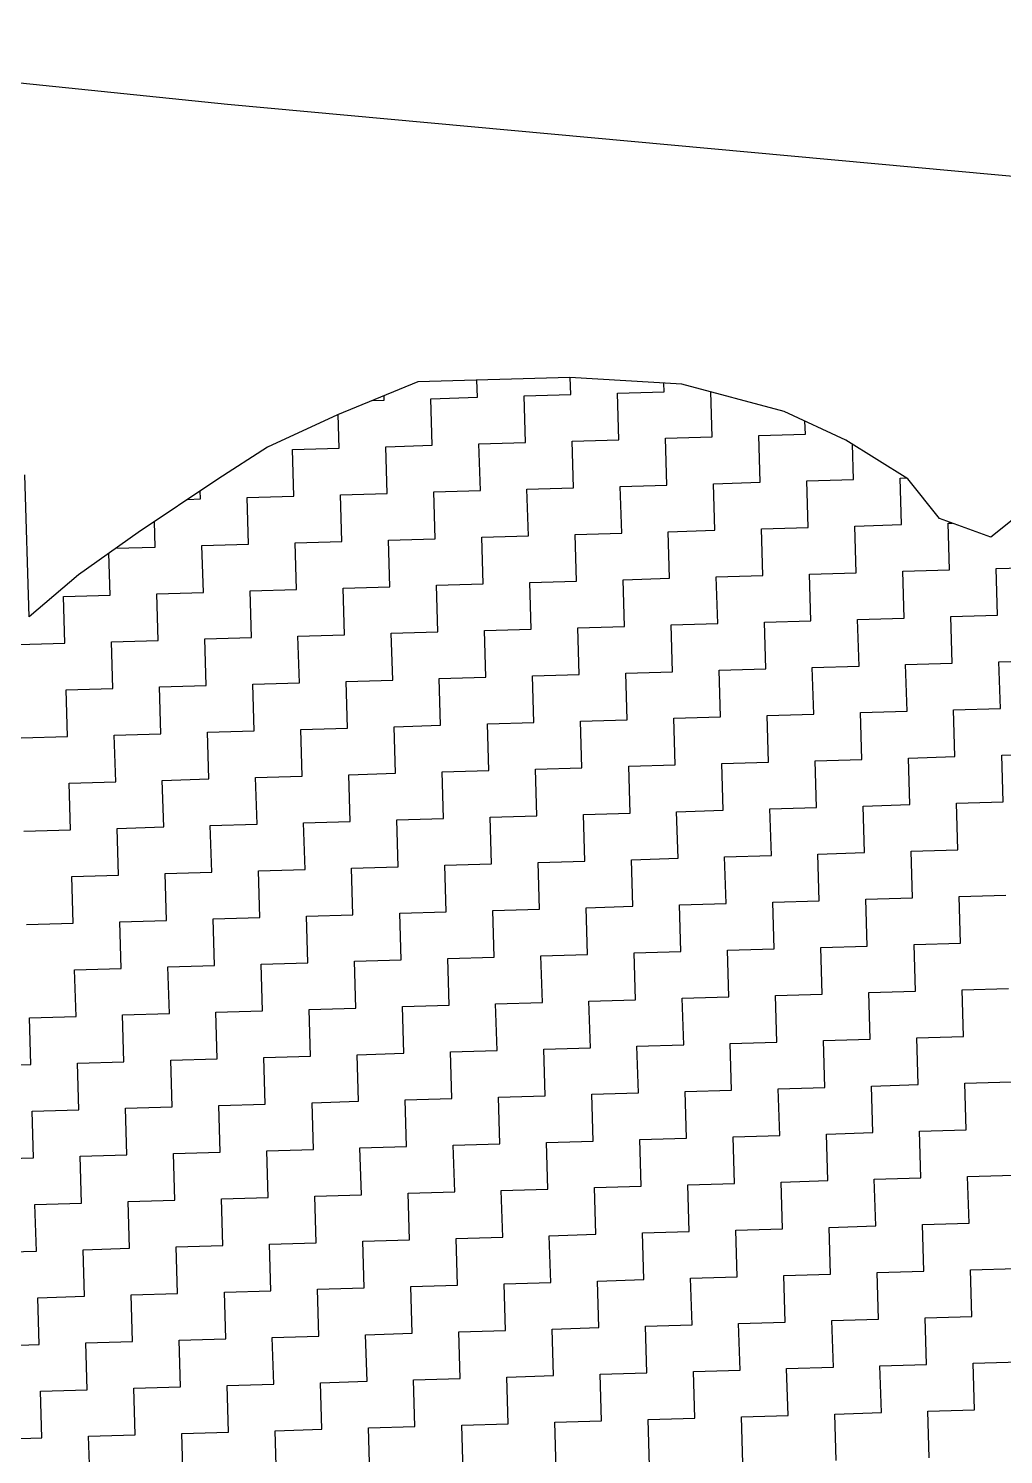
# Model space of a CAD drawing. Header units: metres. Extents: x 289662 to 290738, y 2016260 to 2018343.
# Drawn here: x 290430.5 to 290508.4, y 2016570.2 to 2016684 of the extents above; entities that cross this region are included whole.
import ezdxf

# ---------------------------------------------------------------- set-up
doc = ezdxf.new("R2010")
doc.units = ezdxf.units.M
doc.layers.add('POLY_HATCH', color=12, linetype='Continuous')
doc.layers.add('V_BOUND_LINE', color=7, linetype='Continuous')

msp = doc.modelspace()

# ---------------------------------------------------------------- linework, layer by layer
at = {"layer": 'POLY_HATCH'}
for p, q in [((290461.61, 2016655.81), (290455.2, 2016653.19)), ((290473.75, 2016656.17), (290461.61, 2016655.81)), ((290482.68, 2016655.63), (290473.75, 2016656.17)), ((290490.85, 2016653.45), (290482.68, 2016655.63)), ((290455.2, 2016653.19), (290449.61, 2016650.59)), ((290495.78, 2016651.16), (290490.85, 2016653.45)), ((290500.73, 2016648.07), (290495.78, 2016651.16)), ((290449.61, 2016650.59), (290445.63, 2016648.04)), ((290430.57, 2016637.06), (290430.23, 2016648.39)), ((290445.63, 2016648.04), (290439.28, 2016643.8)), ((290503.26, 2016644.91), (290500.73, 2016648.07)), ((290510.52, 2016645.94), (290507.35, 2016643.41)), ((290507.35, 2016643.41), (290503.26, 2016644.91)), ((290439.28, 2016643.8), (290434.52, 2016640.42)), ((290434.52, 2016640.42), (290430.57, 2016637.06))]:
    msp.add_line(p, q, dxfattribs=at)
at = {"layer": 'POLY_HATCH', "linetype": 'Continuous'}
for p, q in [((290466.38, 2016654.58), (290466.33, 2016655.95)), ((290473.82, 2016654.81), (290473.78, 2016656.17)), ((290481.27, 2016655.03), (290481.25, 2016655.72)), ((290457.99, 2016654.33), (290458.93, 2016654.36)), ((290458.93, 2016654.36), (290458.92, 2016654.71)), ((290462.65, 2016654.47), (290466.38, 2016654.58)), ((290462.76, 2016650.75), (290462.65, 2016654.47)), ((290470.1, 2016654.69), (290473.82, 2016654.81)), ((290470.21, 2016650.97), (290470.1, 2016654.69)), ((290477.54, 2016654.92), (290481.27, 2016655.03)), ((290477.66, 2016651.19), (290477.54, 2016654.92)), ((290485.1, 2016651.42), (290484.99, 2016655.01)), ((290455.32, 2016650.53), (290455.24, 2016653.2)), ((290492.55, 2016651.64), (290492.51, 2016652.67)), ((290459.04, 2016650.64), (290462.76, 2016650.75)), ((290466.49, 2016650.86), (290470.21, 2016650.97)), ((290466.6, 2016647.14), (290466.49, 2016650.86)), ((290473.93, 2016651.08), (290477.66, 2016651.19)), ((290474.04, 2016647.36), (290473.93, 2016651.08)), ((290481.38, 2016651.31), (290485.1, 2016651.42)), ((290481.49, 2016647.58), (290481.38, 2016651.31)), ((290488.82, 2016651.53), (290492.55, 2016651.64)), ((290488.93, 2016647.81), (290488.82, 2016651.53)), ((290496.38, 2016648.03), (290496.3, 2016650.84)), ((290451.6, 2016650.41), (290455.32, 2016650.53)), ((290451.71, 2016646.69), (290451.6, 2016650.41)), ((290459.15, 2016646.91), (290459.04, 2016650.64)), ((290470.32, 2016647.25), (290474.04, 2016647.36)), ((290477.77, 2016647.47), (290481.49, 2016647.58)), ((290477.88, 2016643.75), (290477.77, 2016647.47)), ((290485.21, 2016647.69), (290488.93, 2016647.81)), ((290485.32, 2016643.97), (290485.21, 2016647.69)), ((290492.66, 2016647.92), (290496.38, 2016648.03)), ((290492.77, 2016644.2), (290492.66, 2016647.92)), ((290500.1, 2016648.14), (290500.6, 2016648.16)), ((290500.21, 2016644.42), (290500.1, 2016648.14)), ((290443.23, 2016646.44), (290444.26, 2016646.47)), ((290444.26, 2016646.47), (290444.24, 2016647.12)), ((290447.99, 2016646.58), (290451.71, 2016646.69)), ((290448.1, 2016642.86), (290447.99, 2016646.58)), ((290455.43, 2016646.8), (290459.15, 2016646.91)), ((290455.54, 2016643.08), (290455.43, 2016646.8)), ((290462.88, 2016647.03), (290466.6, 2016647.14)), ((290462.99, 2016643.3), (290462.88, 2016647.03)), ((290470.43, 2016643.53), (290470.32, 2016647.25)), ((290440.65, 2016642.63), (290440.59, 2016644.68)), ((290481.6, 2016643.86), (290485.32, 2016643.97)), ((290481.71, 2016640.14), (290481.6, 2016643.86)), ((290489.05, 2016644.08), (290492.77, 2016644.2)), ((290489.16, 2016640.36), (290489.05, 2016644.08)), ((290496.49, 2016644.31), (290500.21, 2016644.42)), ((290496.6, 2016640.58), (290496.49, 2016644.31)), ((290503.94, 2016644.53), (290504.27, 2016644.54)), ((290504.05, 2016640.81), (290503.94, 2016644.53)), ((290444.37, 2016642.75), (290448.1, 2016642.86)), ((290444.49, 2016639.02), (290444.37, 2016642.75)), ((290451.82, 2016642.97), (290455.54, 2016643.08)), ((290451.93, 2016639.25), (290451.82, 2016642.97)), ((290459.26, 2016643.19), (290462.99, 2016643.3)), ((290459.38, 2016639.47), (290459.26, 2016643.19)), ((290466.71, 2016643.41), (290470.43, 2016643.53)), ((290466.82, 2016639.69), (290466.71, 2016643.41)), ((290474.16, 2016643.64), (290477.88, 2016643.75)), ((290474.27, 2016639.92), (290474.16, 2016643.64)), ((290437.04, 2016638.8), (290436.94, 2016642.14)), ((290437.5, 2016642.54), (290440.65, 2016642.63)), ((290492.88, 2016640.47), (290496.6, 2016640.58)), ((290492.99, 2016636.75), (290492.88, 2016640.47)), ((290500.33, 2016640.7), (290504.05, 2016640.81)), ((290500.44, 2016636.97), (290500.33, 2016640.7)), ((290507.77, 2016640.92), (290511.49, 2016641.03)), ((290507.88, 2016637.2), (290507.77, 2016640.92)), ((290455.65, 2016639.36), (290459.38, 2016639.47)), ((290455.76, 2016635.64), (290455.65, 2016639.36)), ((290463.1, 2016639.58), (290466.82, 2016639.69)), ((290463.21, 2016635.86), (290463.1, 2016639.58)), ((290470.54, 2016639.8), (290474.27, 2016639.92)), ((290470.66, 2016636.08), (290470.54, 2016639.8)), ((290477.99, 2016640.03), (290481.71, 2016640.14)), ((290478.1, 2016636.3), (290477.99, 2016640.03)), ((290485.43, 2016640.25), (290489.16, 2016640.36)), ((290485.55, 2016636.53), (290485.43, 2016640.25)), ((290433.32, 2016638.69), (290437.04, 2016638.8)), ((290433.43, 2016634.97), (290433.32, 2016638.69)), ((290440.76, 2016638.91), (290444.49, 2016639.02)), ((290440.87, 2016635.19), (290440.76, 2016638.91)), ((290448.21, 2016639.13), (290451.93, 2016639.25)), ((290448.32, 2016635.41), (290448.21, 2016639.13)), ((290504.16, 2016637.08), (290507.88, 2016637.2)), ((290504.27, 2016633.36), (290504.16, 2016637.08)), ((290466.93, 2016635.97), (290470.66, 2016636.08)), ((290467.04, 2016632.25), (290466.93, 2016635.97)), ((290474.38, 2016636.19), (290478.1, 2016636.3)), ((290474.49, 2016632.47), (290474.38, 2016636.19)), ((290481.82, 2016636.42), (290485.55, 2016636.53)), ((290481.94, 2016632.69), (290481.82, 2016636.42)), ((290489.27, 2016636.64), (290492.99, 2016636.75)), ((290489.38, 2016632.92), (290489.27, 2016636.64)), ((290496.71, 2016636.86), (290500.44, 2016636.97)), ((290496.83, 2016633.14), (290496.71, 2016636.86)), ((290429.71, 2016634.85), (290433.43, 2016634.97)), ((290437.15, 2016635.08), (290440.87, 2016635.19)), ((290437.26, 2016631.35), (290437.15, 2016635.08)), ((290444.6, 2016635.3), (290448.32, 2016635.41)), ((290444.71, 2016631.58), (290444.6, 2016635.3)), ((290452.04, 2016635.52), (290455.76, 2016635.64)), ((290452.15, 2016631.8), (290452.04, 2016635.52)), ((290459.49, 2016635.75), (290463.21, 2016635.86)), ((290459.6, 2016632.02), (290459.49, 2016635.75)), ((290470.77, 2016632.36), (290474.49, 2016632.47)), ((290478.21, 2016632.58), (290481.94, 2016632.69)), ((290478.32, 2016628.86), (290478.21, 2016632.58)), ((290485.66, 2016632.8), (290489.38, 2016632.92)), ((290485.77, 2016629.08), (290485.66, 2016632.8)), ((290493.1, 2016633.03), (290496.83, 2016633.14)), ((290493.21, 2016629.3), (290493.1, 2016633.03)), ((290500.55, 2016633.25), (290504.27, 2016633.36)), ((290500.66, 2016629.53), (290500.55, 2016633.25)), ((290507.99, 2016633.47), (290511.72, 2016633.58)), ((290508.11, 2016629.75), (290507.99, 2016633.47)), ((290433.54, 2016631.24), (290437.26, 2016631.35)), ((290440.99, 2016631.47), (290444.71, 2016631.58)), ((290441.1, 2016627.74), (290440.99, 2016631.47)), ((290448.43, 2016631.69), (290452.15, 2016631.8)), ((290448.54, 2016627.97), (290448.43, 2016631.69)), ((290455.88, 2016631.91), (290459.6, 2016632.02)), ((290455.99, 2016628.19), (290455.88, 2016631.91)), ((290463.32, 2016632.14), (290467.04, 2016632.25)), ((290463.43, 2016628.41), (290463.32, 2016632.14)), ((290470.88, 2016628.64), (290470.77, 2016632.36)), ((290433.65, 2016627.52), (290433.54, 2016631.24)), ((290482.05, 2016628.97), (290485.77, 2016629.08)), ((290489.49, 2016629.19), (290493.21, 2016629.3)), ((290489.6, 2016625.47), (290489.49, 2016629.19)), ((290496.94, 2016629.42), (290500.66, 2016629.53)), ((290497.05, 2016625.69), (290496.94, 2016629.42)), ((290504.38, 2016629.64), (290508.11, 2016629.75)), ((290504.49, 2016625.92), (290504.38, 2016629.64)), ((290444.82, 2016627.86), (290448.54, 2016627.97)), ((290452.27, 2016628.08), (290455.99, 2016628.19)), ((290452.38, 2016624.36), (290452.27, 2016628.08)), ((290459.71, 2016628.3), (290463.43, 2016628.41)), ((290459.82, 2016624.58), (290459.71, 2016628.3)), ((290467.16, 2016628.52), (290470.88, 2016628.64)), ((290467.27, 2016624.8), (290467.16, 2016628.52)), ((290474.6, 2016628.75), (290478.32, 2016628.86)), ((290474.71, 2016625.02), (290474.6, 2016628.75)), ((290482.16, 2016625.25), (290482.05, 2016628.97)), ((290429.93, 2016627.41), (290433.65, 2016627.52)), ((290437.37, 2016627.63), (290441.1, 2016627.74)), ((290437.49, 2016623.91), (290437.37, 2016627.63)), ((290444.93, 2016624.13), (290444.82, 2016627.86)), ((290493.33, 2016625.58), (290497.05, 2016625.69)), ((290500.77, 2016625.8), (290504.49, 2016625.92)), ((290500.88, 2016622.08), (290500.77, 2016625.8)), ((290508.22, 2016626.03), (290511.94, 2016626.14)), ((290508.33, 2016622.3), (290508.22, 2016626.03)), ((290456.1, 2016624.47), (290459.82, 2016624.58)), ((290463.54, 2016624.69), (290467.27, 2016624.8)), ((290463.66, 2016620.97), (290463.54, 2016624.69)), ((290470.99, 2016624.91), (290474.71, 2016625.02)), ((290471.1, 2016621.19), (290470.99, 2016624.91)), ((290478.44, 2016625.14), (290482.16, 2016625.25)), ((290478.55, 2016621.41), (290478.44, 2016625.14)), ((290485.88, 2016625.36), (290489.6, 2016625.47)), ((290485.99, 2016621.64), (290485.88, 2016625.36)), ((290493.44, 2016621.86), (290493.33, 2016625.58)), ((290433.76, 2016623.8), (290437.49, 2016623.91)), ((290433.87, 2016620.08), (290433.76, 2016623.8)), ((290441.21, 2016624.02), (290444.93, 2016624.13)), ((290441.32, 2016620.3), (290441.21, 2016624.02)), ((290448.65, 2016624.24), (290452.38, 2016624.36)), ((290448.77, 2016620.52), (290448.65, 2016624.24)), ((290456.21, 2016620.74), (290456.1, 2016624.47)), ((290504.61, 2016622.19), (290508.33, 2016622.3)), ((290467.38, 2016621.08), (290471.1, 2016621.19)), ((290474.82, 2016621.3), (290478.55, 2016621.41)), ((290474.94, 2016617.58), (290474.82, 2016621.3)), ((290482.27, 2016621.52), (290485.99, 2016621.64)), ((290482.38, 2016617.8), (290482.27, 2016621.52)), ((290489.72, 2016621.75), (290493.44, 2016621.86)), ((290489.83, 2016618.02), (290489.72, 2016621.75)), ((290497.16, 2016621.97), (290500.88, 2016622.08)), ((290497.27, 2016618.25), (290497.16, 2016621.97)), ((290504.72, 2016618.47), (290504.61, 2016622.19)), ((290430.15, 2016619.96), (290433.87, 2016620.08)), ((290437.6, 2016620.19), (290441.32, 2016620.3)), ((290437.71, 2016616.46), (290437.6, 2016620.19)), ((290445.04, 2016620.41), (290448.77, 2016620.52)), ((290445.15, 2016616.69), (290445.04, 2016620.41)), ((290452.49, 2016620.63), (290456.21, 2016620.74)), ((290452.6, 2016616.91), (290452.49, 2016620.63)), ((290459.93, 2016620.86), (290463.66, 2016620.97)), ((290460.04, 2016617.13), (290459.93, 2016620.86)), ((290467.49, 2016617.36), (290467.38, 2016621.08)), ((290478.66, 2016617.69), (290482.38, 2016617.8)), ((290478.77, 2016613.97), (290478.66, 2016617.69)), ((290486.1, 2016617.91), (290489.83, 2016618.02)), ((290486.22, 2016614.19), (290486.1, 2016617.91)), ((290493.55, 2016618.14), (290497.27, 2016618.25)), ((290493.66, 2016614.41), (290493.55, 2016618.14)), ((290500.99, 2016618.36), (290504.72, 2016618.47)), ((290501.11, 2016614.64), (290500.99, 2016618.36)), ((290441.43, 2016616.58), (290445.15, 2016616.69)), ((290441.54, 2016612.85), (290441.43, 2016616.58)), ((290448.88, 2016616.8), (290452.6, 2016616.91)), ((290448.99, 2016613.08), (290448.88, 2016616.8)), ((290456.32, 2016617.02), (290460.04, 2016617.13)), ((290456.43, 2016613.3), (290456.32, 2016617.02)), ((290463.77, 2016617.24), (290467.49, 2016617.36)), ((290463.88, 2016613.52), (290463.77, 2016617.24)), ((290471.21, 2016617.47), (290474.94, 2016617.58)), ((290471.32, 2016613.74), (290471.21, 2016617.47)), ((290433.99, 2016616.35), (290437.71, 2016616.46)), ((290434.1, 2016612.63), (290433.99, 2016616.35)), ((290489.94, 2016614.3), (290493.66, 2016614.41)), ((290490.05, 2016610.58), (290489.94, 2016614.3)), ((290497.38, 2016614.53), (290501.11, 2016614.64)), ((290497.49, 2016610.8), (290497.38, 2016614.53)), ((290504.83, 2016614.75), (290508.55, 2016614.86)), ((290504.94, 2016611.03), (290504.83, 2016614.75)), ((290452.71, 2016613.19), (290456.43, 2016613.3)), ((290452.82, 2016609.46), (290452.71, 2016613.19)), ((290460.16, 2016613.41), (290463.88, 2016613.52)), ((290460.27, 2016609.69), (290460.16, 2016613.41)), ((290467.6, 2016613.63), (290471.32, 2016613.74)), ((290467.71, 2016609.91), (290467.6, 2016613.63)), ((290475.05, 2016613.86), (290478.77, 2016613.97)), ((290475.16, 2016610.13), (290475.05, 2016613.86)), ((290482.49, 2016614.08), (290486.22, 2016614.19)), ((290482.6, 2016610.36), (290482.49, 2016614.08)), ((290430.37, 2016612.52), (290434.1, 2016612.63)), ((290437.82, 2016612.74), (290441.54, 2016612.85)), ((290437.93, 2016609.02), (290437.82, 2016612.74)), ((290445.27, 2016612.96), (290448.99, 2016613.08)), ((290445.38, 2016609.24), (290445.27, 2016612.96)), ((290501.22, 2016610.91), (290504.94, 2016611.03)), ((290501.33, 2016607.19), (290501.22, 2016610.91)), ((290463.99, 2016609.8), (290467.71, 2016609.91)), ((290464.1, 2016606.08), (290463.99, 2016609.8)), ((290471.44, 2016610.02), (290475.16, 2016610.13)), ((290471.55, 2016606.3), (290471.44, 2016610.02)), ((290478.88, 2016610.25), (290482.6, 2016610.36)), ((290478.99, 2016606.52), (290478.88, 2016610.25)), ((290486.33, 2016610.47), (290490.05, 2016610.58)), ((290486.44, 2016606.75), (290486.33, 2016610.47)), ((290493.77, 2016610.69), (290497.49, 2016610.8)), ((290493.88, 2016606.97), (290493.77, 2016610.69)), ((290434.21, 2016608.91), (290437.93, 2016609.02)), ((290434.32, 2016605.18), (290434.21, 2016608.91)), ((290441.65, 2016609.13), (290445.38, 2016609.24)), ((290441.77, 2016605.41), (290441.65, 2016609.13)), ((290449.1, 2016609.35), (290452.82, 2016609.46)), ((290449.21, 2016605.63), (290449.1, 2016609.35)), ((290456.55, 2016609.58), (290460.27, 2016609.69)), ((290456.66, 2016605.85), (290456.55, 2016609.58)), ((290475.27, 2016606.41), (290478.99, 2016606.52)), ((290475.38, 2016602.69), (290475.27, 2016606.41)), ((290482.72, 2016606.63), (290486.44, 2016606.75)), ((290482.83, 2016602.91), (290482.72, 2016606.63)), ((290490.16, 2016606.86), (290493.88, 2016606.97)), ((290490.27, 2016603.13), (290490.16, 2016606.86)), ((290497.61, 2016607.08), (290501.33, 2016607.19)), ((290497.72, 2016603.36), (290497.61, 2016607.08)), ((290505.05, 2016607.3), (290508.77, 2016607.41)), ((290505.16, 2016603.58), (290505.05, 2016607.3)), ((290430.6, 2016605.07), (290434.32, 2016605.18)), ((290438.04, 2016605.3), (290441.77, 2016605.41)), ((290438.15, 2016601.57), (290438.04, 2016605.3)), ((290445.49, 2016605.52), (290449.21, 2016605.63)), ((290445.6, 2016601.8), (290445.49, 2016605.52)), ((290452.93, 2016605.74), (290456.66, 2016605.85)), ((290453.05, 2016602.02), (290452.93, 2016605.74)), ((290460.38, 2016605.97), (290464.1, 2016606.08)), ((290460.49, 2016602.24), (290460.38, 2016605.97)), ((290467.82, 2016606.19), (290471.55, 2016606.3)), ((290467.94, 2016602.47), (290467.82, 2016606.19)), ((290430.71, 2016601.35), (290430.6, 2016605.07)), ((290479.1, 2016602.8), (290482.83, 2016602.91)), ((290486.55, 2016603.02), (290490.27, 2016603.13)), ((290486.66, 2016599.3), (290486.55, 2016603.02)), ((290494, 2016603.25), (290497.72, 2016603.36)), ((290494.11, 2016599.52), (290494, 2016603.25)), ((290501.44, 2016603.47), (290505.16, 2016603.58)), ((290501.55, 2016599.75), (290501.44, 2016603.47)), ((290441.88, 2016601.68), (290445.6, 2016601.8)), ((290449.32, 2016601.91), (290453.05, 2016602.02)), ((290449.43, 2016598.19), (290449.32, 2016601.91)), ((290456.77, 2016602.13), (290460.49, 2016602.24)), ((290456.88, 2016598.41), (290456.77, 2016602.13)), ((290464.21, 2016602.35), (290467.94, 2016602.47)), ((290464.33, 2016598.63), (290464.21, 2016602.35)), ((290471.66, 2016602.58), (290475.38, 2016602.69)), ((290471.77, 2016598.85), (290471.66, 2016602.58)), ((290479.22, 2016599.08), (290479.1, 2016602.8)), ((290426.99, 2016601.24), (290430.71, 2016601.35)), ((290434.43, 2016601.46), (290438.15, 2016601.57)), ((290434.54, 2016597.74), (290434.43, 2016601.46)), ((290441.99, 2016597.96), (290441.88, 2016601.68)), ((290490.38, 2016599.41), (290494.11, 2016599.52)), ((290497.83, 2016599.63), (290501.55, 2016599.75)), ((290497.94, 2016595.91), (290497.83, 2016599.63)), ((290505.27, 2016599.86), (290509, 2016599.97)), ((290505.39, 2016596.13), (290505.27, 2016599.86)), ((290453.16, 2016598.3), (290456.88, 2016598.41)), ((290460.6, 2016598.52), (290464.33, 2016598.63)), ((290460.71, 2016594.8), (290460.6, 2016598.52)), ((290468.05, 2016598.74), (290471.77, 2016598.85)), ((290468.16, 2016595.02), (290468.05, 2016598.74)), ((290475.49, 2016598.97), (290479.22, 2016599.08)), ((290475.6, 2016595.24), (290475.49, 2016598.97)), ((290482.94, 2016599.19), (290486.66, 2016599.3)), ((290483.05, 2016595.47), (290482.94, 2016599.19)), ((290490.5, 2016595.69), (290490.38, 2016599.41)), ((290430.82, 2016597.63), (290434.54, 2016597.74)), ((290430.93, 2016593.91), (290430.82, 2016597.63)), ((290438.27, 2016597.85), (290441.99, 2016597.96)), ((290438.38, 2016594.13), (290438.27, 2016597.85)), ((290445.71, 2016598.07), (290449.43, 2016598.19)), ((290445.82, 2016594.35), (290445.71, 2016598.07)), ((290453.27, 2016594.57), (290453.16, 2016598.3)), ((290501.66, 2016596.02), (290505.39, 2016596.13)), ((290464.44, 2016594.91), (290468.16, 2016595.02)), ((290471.88, 2016595.13), (290475.6, 2016595.24)), ((290471.99, 2016591.41), (290471.88, 2016595.13)), ((290479.33, 2016595.35), (290483.05, 2016595.47)), ((290479.44, 2016591.63), (290479.33, 2016595.35)), ((290486.77, 2016595.58), (290490.5, 2016595.69)), ((290486.88, 2016591.85), (290486.77, 2016595.58)), ((290494.22, 2016595.8), (290497.94, 2016595.91)), ((290494.33, 2016592.08), (290494.22, 2016595.8)), ((290501.77, 2016592.3), (290501.66, 2016596.02)), ((290427.21, 2016593.79), (290430.93, 2016593.91)), ((290434.66, 2016594.02), (290438.38, 2016594.13)), ((290434.77, 2016590.29), (290434.66, 2016594.02)), ((290442.1, 2016594.24), (290445.82, 2016594.35)), ((290442.21, 2016590.52), (290442.1, 2016594.24)), ((290449.55, 2016594.46), (290453.27, 2016594.57)), ((290449.66, 2016590.74), (290449.55, 2016594.46)), ((290456.99, 2016594.69), (290460.71, 2016594.8)), ((290457.1, 2016590.96), (290456.99, 2016594.69)), ((290464.55, 2016591.19), (290464.44, 2016594.91)), ((290475.72, 2016591.52), (290479.44, 2016591.63)), ((290475.83, 2016587.8), (290475.72, 2016591.52)), ((290483.16, 2016591.74), (290486.88, 2016591.85)), ((290483.27, 2016588.02), (290483.16, 2016591.74)), ((290490.61, 2016591.97), (290494.33, 2016592.08)), ((290490.72, 2016588.24), (290490.61, 2016591.97)), ((290498.05, 2016592.19), (290501.77, 2016592.3)), ((290498.16, 2016588.47), (290498.05, 2016592.19)), ((290505.5, 2016592.41), (290509.22, 2016592.52)), ((290505.61, 2016588.69), (290505.5, 2016592.41)), ((290438.49, 2016590.41), (290442.21, 2016590.52)), ((290438.6, 2016586.68), (290438.49, 2016590.41)), ((290445.93, 2016590.63), (290449.66, 2016590.74)), ((290446.05, 2016586.91), (290445.93, 2016590.63)), ((290453.38, 2016590.85), (290457.1, 2016590.96)), ((290453.49, 2016587.13), (290453.38, 2016590.85)), ((290460.83, 2016591.07), (290464.55, 2016591.19)), ((290460.94, 2016587.35), (290460.83, 2016591.07)), ((290468.27, 2016591.3), (290471.99, 2016591.41)), ((290468.38, 2016587.57), (290468.27, 2016591.3)), ((290431.04, 2016590.18), (290434.77, 2016590.29)), ((290431.16, 2016586.46), (290431.04, 2016590.18)), ((290487, 2016588.13), (290490.72, 2016588.24)), ((290487.11, 2016584.41), (290487, 2016588.13)), ((290494.44, 2016588.35), (290498.16, 2016588.47)), ((290494.55, 2016584.63), (290494.44, 2016588.35)), ((290501.89, 2016588.58), (290505.61, 2016588.69)), ((290502, 2016584.86), (290501.89, 2016588.58)), ((290449.77, 2016587.02), (290453.49, 2016587.13)), ((290449.88, 2016583.29), (290449.77, 2016587.02)), ((290457.21, 2016587.24), (290460.94, 2016587.35)), ((290457.33, 2016583.52), (290457.21, 2016587.24)), ((290464.66, 2016587.46), (290468.38, 2016587.57)), ((290464.77, 2016583.74), (290464.66, 2016587.46)), ((290472.1, 2016587.69), (290475.83, 2016587.8)), ((290472.22, 2016583.96), (290472.1, 2016587.69)), ((290479.55, 2016587.91), (290483.27, 2016588.02)), ((290479.66, 2016584.19), (290479.55, 2016587.91)), ((290427.43, 2016586.35), (290431.16, 2016586.46)), ((290434.88, 2016586.57), (290438.6, 2016586.68)), ((290434.99, 2016582.85), (290434.88, 2016586.57)), ((290442.32, 2016586.79), (290446.05, 2016586.91)), ((290442.43, 2016583.07), (290442.32, 2016586.79)), ((290498.28, 2016584.74), (290502, 2016584.86)), ((290498.39, 2016581.02), (290498.28, 2016584.74)), ((290505.72, 2016584.97), (290509.44, 2016585.08)), ((290505.83, 2016581.24), (290505.72, 2016584.97)), ((290461.05, 2016583.63), (290464.77, 2016583.74)), ((290461.16, 2016579.91), (290461.05, 2016583.63)), ((290468.49, 2016583.85), (290472.22, 2016583.96)), ((290468.61, 2016580.13), (290468.49, 2016583.85)), ((290475.94, 2016584.07), (290479.66, 2016584.19)), ((290476.05, 2016580.35), (290475.94, 2016584.07)), ((290483.38, 2016584.3), (290487.11, 2016584.41)), ((290483.5, 2016580.58), (290483.38, 2016584.3)), ((290490.83, 2016584.52), (290494.55, 2016584.63)), ((290490.94, 2016580.8), (290490.83, 2016584.52)), ((290431.27, 2016582.74), (290434.99, 2016582.85)), ((290431.38, 2016579.01), (290431.27, 2016582.74)), ((290438.71, 2016582.96), (290442.43, 2016583.07)), ((290438.82, 2016579.24), (290438.71, 2016582.96)), ((290446.16, 2016583.18), (290449.88, 2016583.29)), ((290446.27, 2016579.46), (290446.16, 2016583.18)), ((290453.6, 2016583.41), (290457.33, 2016583.52)), ((290453.71, 2016579.68), (290453.6, 2016583.41)), ((290472.33, 2016580.24), (290476.05, 2016580.35)), ((290472.44, 2016576.52), (290472.33, 2016580.24)), ((290479.77, 2016580.46), (290483.5, 2016580.58)), ((290479.88, 2016576.74), (290479.77, 2016580.46)), ((290487.22, 2016580.69), (290490.94, 2016580.8)), ((290487.33, 2016576.96), (290487.22, 2016580.69)), ((290494.66, 2016580.91), (290498.39, 2016581.02)), ((290494.78, 2016577.19), (290494.66, 2016580.91)), ((290502.11, 2016581.13), (290505.83, 2016581.24)), ((290502.22, 2016577.41), (290502.11, 2016581.13)), ((290427.66, 2016578.9), (290431.38, 2016579.01)), ((290435.1, 2016579.13), (290438.82, 2016579.24)), ((290435.21, 2016575.4), (290435.1, 2016579.13)), ((290442.55, 2016579.35), (290446.27, 2016579.46)), ((290442.66, 2016575.63), (290442.55, 2016579.35)), ((290449.99, 2016579.57), (290453.71, 2016579.68)), ((290450.1, 2016575.85), (290449.99, 2016579.57)), ((290457.44, 2016579.79), (290461.16, 2016579.91)), ((290457.55, 2016576.07), (290457.44, 2016579.79)), ((290464.88, 2016580.02), (290468.61, 2016580.13)), ((290464.99, 2016576.3), (290464.88, 2016580.02)), ((290476.16, 2016576.63), (290479.88, 2016576.74)), ((290483.61, 2016576.85), (290487.33, 2016576.96)), ((290483.72, 2016573.13), (290483.61, 2016576.85)), ((290491.05, 2016577.08), (290494.78, 2016577.19)), ((290491.16, 2016573.35), (290491.05, 2016577.08)), ((290498.5, 2016577.3), (290502.22, 2016577.41)), ((290498.61, 2016573.58), (290498.5, 2016577.3)), ((290505.94, 2016577.52), (290509.67, 2016577.63)), ((290506.05, 2016573.8), (290505.94, 2016577.52)), ((290438.94, 2016575.51), (290442.66, 2016575.63)), ((290446.38, 2016575.74), (290450.1, 2016575.85)), ((290446.49, 2016572.01), (290446.38, 2016575.74)), ((290453.83, 2016575.96), (290457.55, 2016576.07)), ((290453.94, 2016572.24), (290453.83, 2016575.96)), ((290461.27, 2016576.18), (290464.99, 2016576.3)), ((290461.38, 2016572.46), (290461.27, 2016576.18)), ((290468.72, 2016576.41), (290472.44, 2016576.52)), ((290468.83, 2016572.68), (290468.72, 2016576.41)), ((290476.27, 2016572.91), (290476.16, 2016576.63)), ((290431.49, 2016575.29), (290435.21, 2016575.4)), ((290431.6, 2016571.57), (290431.49, 2016575.29)), ((290439.05, 2016571.79), (290438.94, 2016575.51)), ((290487.44, 2016573.24), (290491.16, 2016573.35)), ((290494.89, 2016573.46), (290498.61, 2016573.58)), ((290495, 2016569.74), (290494.89, 2016573.46)), ((290502.33, 2016573.69), (290506.05, 2016573.8)), ((290502.44, 2016569.96), (290502.33, 2016573.69)), ((290450.21, 2016572.13), (290453.94, 2016572.24)), ((290457.66, 2016572.35), (290461.38, 2016572.46)), ((290457.77, 2016568.63), (290457.66, 2016572.35)), ((290465.11, 2016572.57), (290468.83, 2016572.68)), ((290465.22, 2016568.85), (290465.11, 2016572.57)), ((290472.55, 2016572.8), (290476.27, 2016572.91)), ((290472.66, 2016569.07), (290472.55, 2016572.8)), ((290480, 2016573.02), (290483.72, 2016573.13)), ((290480.11, 2016569.3), (290480, 2016573.02)), ((290487.55, 2016569.52), (290487.44, 2016573.24)), ((290427.88, 2016571.46), (290431.6, 2016571.57)), ((290435.32, 2016571.68), (290439.05, 2016571.79)), ((290435.44, 2016567.96), (290435.32, 2016571.68)), ((290442.77, 2016571.9), (290446.49, 2016572.01)), ((290442.88, 2016568.18), (290442.77, 2016571.9)), ((290450.33, 2016568.4), (290450.21, 2016572.13))]:
    msp.add_line(p, q, dxfattribs=at)
at = {"layer": 'V_BOUND_LINE'}
for p, q in [((290340.58, 2016688.91), (290446.4, 2016677.96)), ((290446.4, 2016677.96), (290565.4, 2016667.09))]:
    msp.add_line(p, q, dxfattribs=at)

doc.saveas('drawing.dxf')
